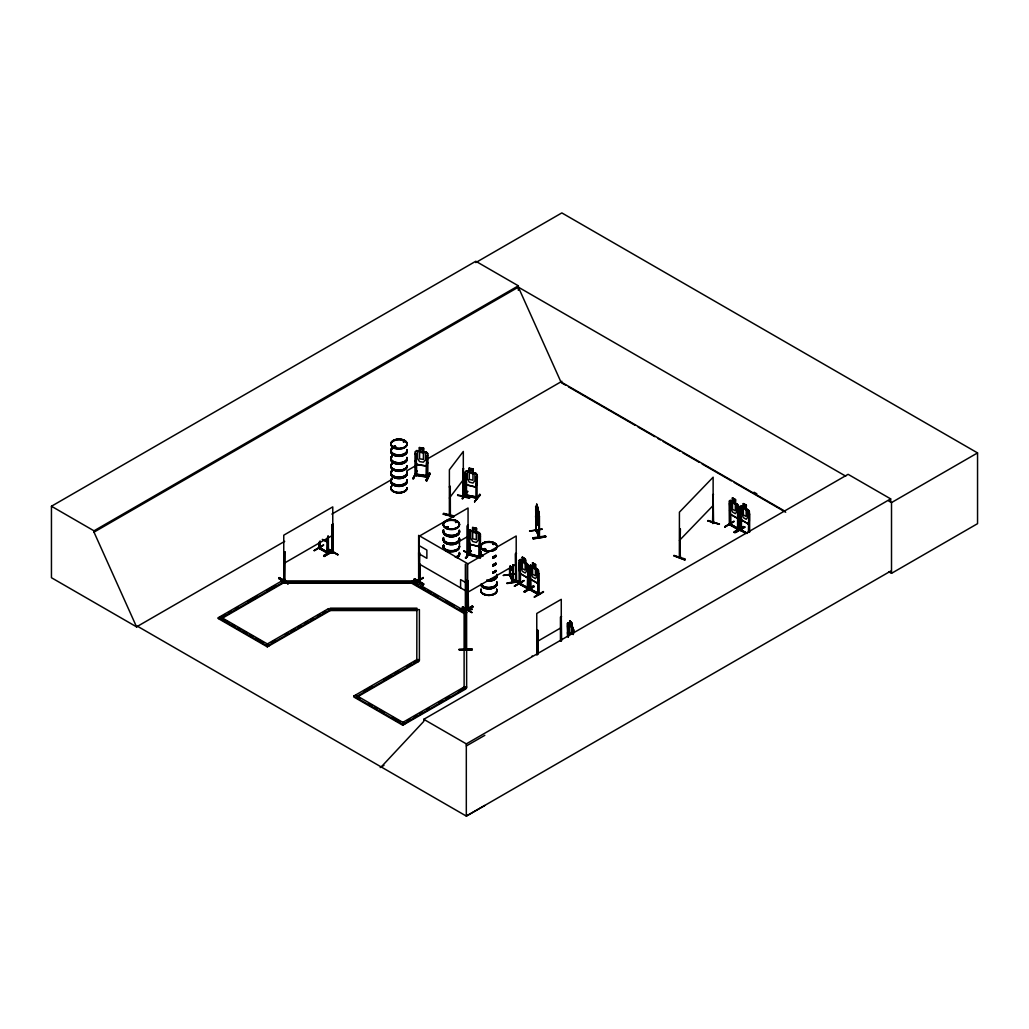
<?xml version="1.0" encoding="UTF-8"?>
<svg xmlns="http://www.w3.org/2000/svg" width="1029" height="1029" viewBox="0 0 1029 1029"><rect width="100%" height="100%" fill="white"/><g stroke="black" fill="none" stroke-linecap="round" stroke-linejoin="round"><path stroke-width="1.5" d="M472.079 609.361L460.529 609.387M418.649 579.854L419.459 580.356M419.806 581.102L418.867 579.584M419.806 580.073C416.462 579.186 421.041 582.002 419.086 581.707M467.655 608.113L466.729 607.586L467.758 608.165L467.423 610.017L467.23 607.406L466.729 608.615L468.118 608.203L468.452 609.464L468.015 580.999M512.828 567.712L512.352 570.478L512.686 567.725M539.029 523.054L538.514 525.716L538.849 522.976M319.723 547.814C321.743 550.541 318.038 545.229 319.968 547.904M327.209 537.948L327.209 553.216L327.531 542.322M328.354 552.38L327.106 552.02L328.135 552.612M520.108 583.366L519.156 582.877L520.43 583.07L520.545 584.228L519.272 584.035L519.233 560.239L520.288 559.493L522.243 560.728M520.43 584.176L520.43 572.085M527.44 587.61L528.713 587.919L527.35 587.842M529.536 588.511L530.642 588.729M537.755 594.35L538.63 594.801L538.81 593.45M538.862 594.453L538.862 573.333L538.026 572.857L537.704 594.376M729.432 523.568L729.484 524.687L738.41 529.858L738.436 506.049M737.6 529.356L737.6 508.094L738.758 508.39L738.848 529.665L729.754 524.417L729.432 503.374L730.59 503.67M741.549 530.54L740.751 530.076C739.156 527.62 743.079 532.7 740.751 529.035M443.293 514.243L453.725 516.867M515.966 573.835L503.271 575.494M529.575 531.015L542.129 529.073M673.815 555.879L684.902 559.956L685.25 559.004L673.828 555.441L684.902 559.93M465.815 609.554C465.532 612.487 465.108 606.467 465.828 609.348M465.893 610.223L465.365 609.554M395.432 446.946L394.647 446.496M395.2 447.268C396.615 445.506 392.255 446.162 393.76 447.448M404.333 441.904C402.802 442.046 404.616 441.158 403.265 441.853M403.625 441.891L403.715 441.287M445.956 527.17L447.383 527.993M446.535 527.787L447.088 526.835M447.319 526.616C444.811 528.186 450.265 527.851 447.319 526.848M456.709 521.922C455.693 522.822 455.796 521.664 456.554 522.102M456.863 522.217L456.349 521.626L456.452 522.32M485.727 549.306L483.926 550.052L483.797 548.817M483.386 549.306L484.556 548.573L485.765 549.242M485.405 549.203L484.942 549.833M485.431 549.074L485.096 549.756M493.238 544.135L494.306 544.302L493.315 543.698M278.692 578.452L287.94 583.726L278.692 578.452L279.193 577.591L288.442 582.864L287.94 583.752M279.129 577.681L288.377 582.954M413.98 579.571L423.228 584.871L413.98 579.571L414.481 578.71L423.729 583.983L423.228 584.845M423.716 583.996L414.468 578.722M462.613 606.711L471.887 612.564L462.574 607.174M532.147 656.373L532.16 655.936M465.378 609.348L465.365 608.602M465.301 609.708L465.365 610.313M465.867 648.592L465.918 647.936L465.365 648.694M449.75 514.397L449.339 515.323L450.368 514.757L450.265 486.434L449.39 486.961L450.265 486.434M449.364 515.22L449.39 469.764L463.32 451.448L463.294 497.727L463.835 495.965L462.793 496.595M450.265 513.703C448.168 514.937 451.59 513.612 449.982 514.281M462.741 496.531L463.745 496.094M463.384 497.599L462.793 496.891M509.934 573.899L509.869 575.803L510.14 574.028M509.496 575.005L512.751 582.221L512.957 564.78M536.533 529.922L535.607 529.24L539.029 537.485L538.643 511.632L538.887 513.715M538.514 525.716L535.916 520.134L535.723 506.577L536.032 531.041L536.443 515.748M539.428 516.121L538.681 515.542L539.428 516.121L539.466 537.421C537.614 536.353 539.916 535.209 538.823 536.328M328.032 539.132L327.003 542.129L328.135 536.096M527.17 577.501L528.173 574.709M527.247 577.655L520.237 573.5L519.233 569.564L520.159 573.565L527.247 577.655L528.276 574.658M537.434 583.121L538.437 580.343M538.54 580.279L537.511 583.289L530.424 579.198L529.498 575.198M737.433 504.313L730.346 500.223L729.394 500.917L730.32 514.243L737.407 518.333L738.436 515.336M737.407 518.333L738.539 515.413L738.539 506.062L737.369 504.274L738.539 506.062M748.173 523.8L749.382 521.034L749.382 511.683L748.315 509.844M749.279 520.957L748.25 523.967L741.343 519.748M478.909 546.476L480.273 543.376M468.709 553.538L470.021 553.834L469.738 555.171L469.906 544.264L468.722 540.418L469.867 544.264L478.999 546.618L480.402 543.428M469.224 467.989L469.301 471.694L467.346 472.375L467.346 478.871L469.301 482.138L472.954 483.051L474.922 480.749L474.922 474.253L472.954 472.607L473.147 468.967L469.173 468.066L469.173 471.552L466.51 470.883L475.63 473.186L476.877 474.742C478.845 476.723 473.906 492.878 477.006 484.08M426.147 465.996L427.562 462.754M313.999 550.579L323.698 545.01L314.45 550.296M323.183 545.28L314.385 550.759M514.667 586.286L523.851 580.973M523.877 580.549L514.243 586.131L523.941 580.536M524.546 591.714L534.115 586.607L523.941 591.726L533.176 585.887L533.627 586.659M724.84 526.526L734.101 521.214L724.905 527.105M724.84 526.925L733.973 521.652M735.246 532.417L744.945 526.835L734.603 532.7L734.101 531.826L743.311 526.526L743.787 527.337M744.816 527.285L735.619 532.585M423.189 577.886L413.632 583.083L423.279 577.449M419.42 447.538L419.562 451.165L417.504 452.001L417.504 458.497L419.562 461.609L423.408 462.201L425.466 459.731L425.466 453.236L423.408 451.757L423.575 448.104L419.42 447.538L419.459 450.946M416.398 454.265L415.266 454.098L416.398 454.265L416.256 475.514M415.304 460.966L416.578 464.619L426.289 466.047L427.652 462.883M412.873 478.626L416.874 470.96L413.517 478.794L412.809 478.691L416.784 471.385M413.426 478.639L416.809 470.96M423.575 448.104L423.536 451.667L426.238 452.001L427.524 453.557M416.423 475.552C412.68 473.61 422.752 474.806 427.691 476.208M426.238 452.001L427.691 453.455L427.588 477.276L426.52 477.134L426.546 455.564M427.678 455.744L426.43 455.821M426.52 477.134L426.572 475.694L415.304 473.983M426.289 477.019L426.546 463.153M426.765 480.826L430.109 473.533L426.765 480.839L426.07 480.144L429.517 472.967M426.739 480.787L426.147 480.209L429.453 472.903L430.122 473.597M426.07 480.736L430.071 473.52M418.533 579.803L419.343 580.266M419.896 580.163L418.649 580.845L418.649 535.363L467.655 563.66L467.655 609.94M318.939 548.341L319.041 542.334M320.276 548.74L320.186 541.113M519.182 583.867L528.276 589.115L528.546 587.816M529.42 588.498L530.462 589.051M529.446 589.488L530.81 589.861L530.694 579.237M538.347 594.749L538.399 593.682C516.648 581.784 547.878 597.849 537.755 593.321M729.342 524.546L729.497 500.853M730.68 523.915L729.664 523.324M730.243 524.108L729.317 523.555L730.358 525.137L730.59 514.281M737.51 528.224C740.224 529.896 736.983 526.539 737.6 529.42M737.484 529.305L737.909 528.031M740.185 530.167L740.919 530.707M679.436 556.535L680.491 556.187L679.809 556.059M713.084 523.362L713.136 477.199L679.423 512.172L679.359 557.731L680.053 556.998M679.423 556.625L680.491 556.123L679.372 556.522M712.904 523.478C714.525 518.989 711.206 524.803 713.599 522.745M713.521 521.87L713.586 522.925C711.09 524.97 714.576 520.442 712.518 522.153M713.547 522.848L713.136 494.396L712.57 523.285M461.982 498.602C472.195 485.495 464.774 493.521 462.638 498.795L467.616 491.798M467.115 491.746L467.783 491.322L462.561 498.628M465.314 557.911C476.98 543.299 468.336 554.837 465.97 558.117L471.269 550.669L465.97 558.117M416.243 471.372L416.874 471.552M332.406 551.981L333.177 551.467L331.84 551.814M284.081 552.56L284.904 552.084L284.081 552.56L284.055 580.922L284.994 580.317L283.76 580.678L283.76 535.183L332.766 506.885L332.766 552.38L331.943 552.856L333.203 552.547L332.766 524.083L331.943 524.558L331.852 552.92L333.177 552.509M468.722 531.08L469.957 530.154L468.722 531.08L468.722 554.94L468.054 525.202L467.23 525.678L467.14 554.026L468.452 553.718L463.68 550.888L473.443 555.866L469.584 554.258M393.644 446.483L394.03 447.564L395.663 447.152M394.107 447.268L393.978 446.367M446.329 526.848C444.579 528.109 448.528 528.893 448.297 527.272M456.657 521.935L455.693 521.844L455.796 522.578M494.306 544.302L493.303 544.392M535.582 506.602C538.514 511.04 536.122 497.83 536.726 507.927L536.173 514.397L537.755 520.597L538.296 512.506L536.688 504.261M465.417 474.047L466.497 474.305M473.147 468.967L472.954 472.607L475.681 473.083L477.057 474.652L477.057 498.435L465.198 495.566M465.262 481.148L466.471 484.916L475.72 487.129M475.874 497.148L475.925 498.242L476.028 476.684M477.109 476.941L475.848 476.916M466.626 470.935L465.391 471.899L465.34 495.566L465.365 494.177M466.15 494.782L466.15 495.811L466.176 494.743L465.121 494.434M477.237 497.174L466.446 495.065L477.044 497.033L477.237 498.203L465.365 495.206M479.746 494.293L474.575 501.766L480.376 495.013L479.797 494.357M474.575 501.766L479.797 494.743L474.678 501.702M462.793 497.624L463.32 468.632L463.835 496.994M463.732 468.735L462.857 469.263M443.293 514.268L443.576 513.304L454.021 515.902M457.609 495.425L469.584 498.242M449.853 486.331L449.75 515.426L449.905 513.522L449.917 514.268M462.78 497.457L463.294 496.698M449.39 498.062L463.32 479.733M468.838 533.382L469.906 533.652M472.555 530.913L472.607 527.362L476.504 528.366L476.453 531.916L479.025 532.495L480.402 534.077L480.453 557.602L468.709 554.567M476.376 528.443L472.684 527.581L472.684 531.067L470.742 531.723L470.742 538.218L472.684 541.511L476.311 542.45L478.266 540.161L478.266 533.665L476.311 532.006L476.504 528.366M469.867 544.264L478.999 546.618M478.961 532.572L480.402 534.077M479.385 543.685L479.27 557.667L479.385 536.096M480.453 536.379L479.192 536.341M469.726 555.12L469.726 533.897M479.192 556.535L480.453 556.573M479.077 556.792L480.35 556.496M381.206 766.952L423.768 721.38L423.768 719.31L848.102 474.318L890.664 498.885L890.664 502.101M423.601 584.575L414.365 579.301M679.989 528.765L679.835 557.847L679.822 529.485M713.521 494.525L712.57 494.988M719.412 524.083L708.042 520.494M679.372 557.551L680.491 557.152L679.822 557.782L680.388 528.893M679.423 540.457L713.136 505.496M283.76 579.533C286.731 578.748 282.576 579.957 283.644 580.652M284.904 580.407L284.904 552.084M331.84 552.843L332.856 552.316M333.087 552.599L332.689 551.3L332.457 553.036M419.806 552.843L419.266 582.028L420.269 581.539L418.867 580.613M419.369 580.935L420.192 580.497M420.192 581.526L420.192 564.419M467.23 552.946L467.449 554.207M467.912 552.483L467.127 552.92L468.375 552.676M467.127 553.962L467.861 553.486M467.089 609.76L467.192 564.291L516.198 535.993L516.198 581.488L515.375 581.964L516.301 581.424M515.272 580.922L516.622 580.575L516.609 581.719L516.198 553.19L515.375 553.666L515.786 582.195L516.635 580.626L515.426 580.845M516.481 581.745C514.937 582.864 516.854 581.295 516.198 580.446M463.204 496.994L463.14 495.939M449.853 514.629L449.673 513.638M536.443 529.871L536.533 530.951L536.302 530.308M538.656 535.762L536.469 530.244M539.466 537.318L536.096 530.179M509.869 574.774L509.535 574.041M509.496 575.16L510.307 575.005L512.493 580.703M513.265 581.076L509.869 575.07M510.14 575.057L513.265 582.105L513.355 580.973M467.616 553.126L468.054 552.457M395.548 447.448L395.419 446.329M455.911 521.69L455.538 522.423M493.534 543.608L493.264 544.547M485.444 549.936L484.749 548.65M466.561 470.806L465.262 471.822L465.314 495.605M519.336 560.342L520.34 559.635M532.507 566.362L530.552 565.114L529.498 565.86L529.536 589.656L538.54 594.749L538.54 571.005L535.62 568.034L535.62 564.561L532.507 562.876L535.62 564.561M332.406 553.01L332.264 524.751L333.087 524.263M328.907 549.486L338.155 554.747L328.457 549.203M331.943 551.711L333.177 551.467M467.693 553.1L467.526 554.219L467.552 525.858L468.375 525.382M414.147 583.379L423.279 578.028M468.054 553.486L467.23 553.975L468.375 553.679L468.324 552.727M467.603 609.155L466.819 608.666L467.14 580.189L467.976 580.665L468.015 609.297M467.976 580.665L466.819 580.369M468.336 581.179L467.192 581.488M515.606 582.208L515.696 553.846L516.519 553.37M462.124 607.586L462.638 606.698M512.339 578.581L521.587 583.855L512.957 579.52M463.86 612.075L463.346 611.187L472.53 605.888L463.436 611.728L472.993 606.711L463.822 611.972M463.346 611.779L472.993 606.737M463.474 611.779L472.954 606.634M537.588 630.198L536.765 630.674L537.91 630.378L537.588 654.251M560.445 641.067L560.445 617.014L561.268 616.525L561.59 640.771M560.766 641.247L560.766 617.194L561.59 616.705M136.613 626.893L51.45 577.719L51.45 506.242L475.797 261.25L518.346 285.818L518.346 290.332M475.797 262.575L561.834 212.913L977.55 452.914L977.55 523.658L891.513 573.333L888.722 571.725M51.45 506.242L93.999 530.823L518.346 285.818M484.826 805.475L466.317 816.087L137.552 626.288L136.561 626.854L93.999 532.147L518.346 287.155L845.722 476.157M136.561 626.854L284.686 541.344M331.878 514.088L391.56 479.63M406.828 470.819L417.928 464.413M427.652 458.793L561.898 381.296M283.76 563.48L332.766 535.183M328.032 552.56C329.177 554.734 326.707 550.528 327.672 552.959M323.698 555.621L332.933 550.361L323.723 555.634L324.212 556.496L333.396 551.171L323.698 556.2M332.946 550.785L323.775 556.162L333.357 551.094M267.218 644.9L267.218 644.013L328.483 608.641L330.27 610.557L330.283 608.178L416.912 608.178L416.912 610.531L330.283 610.531L267.321 646.868L218.315 618.57L218.315 617.683L281.11 581.334L282.898 582.363L412.848 582.363L412.848 580.909L282.898 580.909L282.898 583.25L221.634 618.622M225.415 614.377L219.846 617.593L219.846 616.705L221.634 617.734L282.898 582.363M228.206 612.769L230.985 611.162M235.165 608.744L237.943 607.136M247.693 601.515L257.443 595.881M267.18 590.26L275.54 585.437M218.315 618.57L220.103 616.654L269.109 644.951L269.006 645.929M271.399 642.482L275.566 640.077M285.316 634.443L288.107 632.835M290.885 631.227L295.066 628.822M297.844 627.214L300.635 625.606M304.816 623.188L307.594 621.58M310.385 619.972L313.163 618.365M317.344 615.959L320.122 614.352M322.913 612.744L325.691 611.136M218.315 617.683L267.321 645.98L330.27 609.67L419.395 609.618L419.395 660.528L416.874 660.528M459.886 541.01L468.054 536.302M464.825 613.901L411.124 582.903L411.124 582.015L412.912 580.986L466.613 611.985L466.639 687.886L464.118 687.886L458.548 691.102M525.356 558.927C516.699 554.58 528.957 558.773 525.356 562.413L528.379 565.384L528.379 574.735M520.288 559.493L527.272 563.635L528.173 565.435M467.192 592.588L516.198 564.291M520.108 563.185L519.272 562.696L520.108 563.185L520.198 584.459L519.786 582.71M528.276 565.435L528.276 589.115L527.954 588.459M530.552 565.114L537.537 569.256M527.761 576.33L527.491 588.717L527.761 567.236L528.597 567.712L528.687 588.987L519.272 583.919M528.597 567.712L527.44 567.416M530.372 568.805L529.536 568.33L530.372 568.805L530.462 590.08L530.231 588.974M537.575 569.166L538.643 571.005M466.613 612.872L466.613 611.985L464.825 613.014L411.124 582.015M538.862 573.333L537.704 573.037M530.424 579.198L537.537 583.07M528.366 588.138L520.198 583.713L528.687 587.958M524.018 591.688L533.202 586.376M524.43 591.958L534.205 586.157L525.009 592.048M530.372 590.029L530.051 588.331M402.853 723.246L402.853 722.371L464.118 686.999L465.905 688.028L465.905 688.915L402.776 725.252L353.757 696.955L353.757 696.08L416.809 659.653L418.597 660.682L418.597 661.57L357.346 696.929L357.346 696.054L418.597 660.682M363.906 691.076L372.266 686.253M383.405 679.822L391.753 674.998M394.544 673.39L398.712 670.985M407.072 666.162L411.253 663.744M414.031 662.136L416.809 660.528L416.874 609.618M534.257 596.807L543.453 591.546M534.334 597.36L543.518 592.048M732.507 501.355L732.507 497.869L735.516 499.605L735.426 503.155M732.507 497.869L732.507 501.586L731.002 501.869L731.002 508.377L732.507 512.03L735.323 513.651L736.828 511.735L736.828 505.239L735.323 503.207L735.516 499.605M738.758 508.39L737.6 508.094M730.32 514.243L737.497 518.282M746.372 505.239L746.166 508.84L747.671 510.86L747.671 517.368L746.166 519.285L743.35 517.651L741.845 513.998L741.845 507.503L743.35 507.207L743.35 503.503L746.372 505.239L743.35 503.734M740.597 508.828L741.202 530.758M746.372 508.725L748.276 509.934M740.443 506.59L740.237 515.876L741.163 519.877L748.353 523.902M749.382 511.683L748.173 509.998L741.24 505.998M748.456 531.916L748.765 513.535L749.601 514.011L749.601 532.212M749.601 514.011L748.456 513.715M741.163 519.877L740.34 515.812M536.765 641.774L561.268 627.626M407.034 720.84L409.812 719.232M413.992 716.814L416.771 715.206M419.562 713.599L422.34 711.991M426.52 709.586L429.312 707.978M439.049 702.357L441.84 700.749M446.007 698.331L448.798 696.723M743.35 526.604L734.23 532.417M353.757 696.08L402.776 724.377L404.551 723.336L404.641 724.287M465.905 688.028L404.641 723.4L355.558 695.012M380.216 767.531L383.984 765.357M423.768 719.31L466.317 743.877L890.664 498.885M888.734 500.994L891.513 502.589L977.55 452.914M890.664 571.095L466.317 816.087L466.317 743.877M466.317 745.948L484.826 735.323M465.828 609.271L465.815 608.525M284.583 551.891L284.223 580.832M446.457 527.465L447.705 527.465M493.444 543.621L493.38 544.328M484.119 548.637L484.17 549.833M484.942 549.46L484.119 549.525M427.511 477.237L415.382 475.372M419.729 581.334L419.806 564.072M419.51 581.938L419.047 553.486M707.759 520.725L719.142 524.34M571.815 622.777C566.259 617.889 574.465 623.523 571.751 626.301L573.166 627.729L568.137 622.867L567.506 623.394L568.265 636.629M573.758 632.732L573.076 627.677M567.429 632.616L568.085 636.732M465.417 494.229L466.613 494.486M477.057 497.406L476.941 498.473M468.89 553.512L480.273 556.869M469.661 554.104L468.529 553.769M468.851 531.157L468.838 554.605L469.816 554.811M469.841 554.116L468.645 553.808M480.389 556.843L480.569 557.628M395.239 447.396L394.068 447.396M483.926 548.791L485.431 549.306M484.993 549.756L484.119 549.756M537.781 506.628L538.643 511.632M535.582 515.941L535.916 520.134L538.656 525.703M529.601 531.183L542.154 529.24M532.971 537.833L545.537 535.955L545.704 536.881L533.151 538.823L532.996 537.935M533.151 538.759L545.704 536.868M519.375 580.755L506.808 583.186L519.542 581.617M519.542 581.642L506.988 583.559M328.521 549.627L337.705 554.863M463.809 550.747L473.018 556.02M521.163 584.009L513.214 579.456M394.879 447.075L393.888 446.843M730.204 524.057L730.358 525.137M319.505 547.209L319.543 548.213L319.363 542.154M319.505 548.238L328.47 553.422L328.354 536.726M319.8 548.881L319.865 541.293M738.372 529.794L738.526 528.816M519.594 583.739L519.594 562.516M529.858 588.331L530.694 588.704M465.815 581.334L465.828 610.39L465.957 609.708M460.529 609.155L472.079 609.078L460.658 609.567M465.803 620.667L465.815 649.723L465.854 648.99M459.088 649.209L472.092 649.132L459.088 649.749L472.092 650.096L472.092 649.106M459.088 649.775L472.092 649.608M282.898 581.797L412.848 581.797M412.848 583.25L282.898 583.25L281.11 581.334M466.639 611.972L464.118 611.972L464.118 687.886M416.874 659.64L419.395 659.64M464.118 686.999L466.639 686.999M394.647 446.136L395.548 446.419M447.088 526.655L447.975 526.938M484.556 549.988L483.424 549.486M539.183 536.701L539.119 515.465M419.562 447.679L423.408 448.271M419.6 451.088L416.655 450.509L415.304 451.628L415.369 475.411M416.681 450.715L426.147 452.181M426.186 465.905L416.719 464.452L415.472 460.889M332.161 552.071L332.161 553.1M447.293 526.681L448.181 527.092M447.474 527.08L446.316 527.105M475.63 486.987L466.626 484.749L465.442 481.096M457.609 494.833L469.584 497.804M454.072 516.507L443.499 513.908L453.943 516.507M469.906 530.231L472.748 530.99M469.957 530.359L478.909 532.675M470.613 551.094L471.269 551.261M470.034 554.168L480.119 556.805M468.748 554.901L480.273 557.834L480.273 534.09M509.972 575.005L509.972 565.911M416.398 474.15L416.231 475.552M719.438 524.095L707.695 520.88M528.25 589.18L527.954 587.418M519.786 583.739L519.504 582.646M419.485 553.036L418.649 552.56L418.944 581.848L419.047 536.302L468.054 508.004L468.054 531.607M467.14 608.486L467.976 608.962M462.51 607.29L471.887 612.564M279.078 578.182L288.442 583.456M754.038 492.222L756.829 493.83M785.063 511.284L560.895 381.862L518.346 287.155M561.512 382.814L565.693 385.219M568.471 386.827L635.305 425.414M638.096 427.022L654.804 436.669M657.582 438.277L660.374 439.885M663.152 441.492L679.86 451.139M682.651 452.747L699.36 462.394M702.138 464.002L731.387 480.877M734.166 482.485L785.693 512.236M732.404 497.933L735.426 499.67M747.478 533.279L741.202 530.025L747.17 533.459M746.295 533.331L740.597 530.038L740.507 528.957M745.974 533.511L740.327 530.308M418.7 545.357L426.868 550.078L426.868 558.323L418.7 553.615M418.649 563.66L467.655 591.958M415.665 583.456L418.417 585.051M421.183 586.633L425.311 589.025M428.064 590.607L430.817 592.202M433.569 593.797L437.698 596.177M445.956 600.949L454.226 605.721M322.874 539.518L327.029 541.91L322.283 539.402M333.396 551.171L332.881 550.309M416.809 660.528L418.597 661.57M267.218 644.013L269.006 645.042M221.467 618.326L229.634 623.034M232.361 624.616L235.075 626.185M237.802 627.754L240.529 629.324M243.243 630.893L247.333 633.259M250.06 634.829L252.774 636.398M255.501 637.967L263.668 642.688M356.909 696.71L359.635 698.292M369.167 703.785L371.881 705.367M374.607 706.936L377.334 708.505M380.048 710.074L384.139 712.441M392.306 717.149L400.474 721.869M536.173 530.179L536.135 516.609M485.225 549.216L483.707 549.203M484.003 549.756L483.669 549.074M530.642 589.758L530.784 588.871M319.08 548.483L328.032 553.589L328.032 536.032M573.68 631.407L574.272 631.986L573.294 631.536L573.294 634.559M567.519 625.761L568.098 636.951M538.913 537.46L538.849 513.69M512.661 582.118L512.519 566.362M730.706 524.906L730.268 503.863M536.906 505.432L537.562 508.017L536.906 506.59M535.929 506.114L538.617 511.722M535.697 509.098L536.032 531.041M515.825 573.552L503.413 575.34M510.551 566.182L512.455 570.285M510.423 566.207L512.481 570.452M427.807 476.993L415.382 475.064L415.472 451.615M569.629 634.803L568.574 630.944L568.574 624.449L569.629 624.359L569.68 620.641M729.587 510.23L730.5 514.114M530.604 579.07L529.691 565.911M513.291 582.015L513.265 565.423M465.301 648.54L465.88 647.884L465.365 649.723L465.365 564.136M891.513 502.589L891.513 573.333M749.279 511.683L749.279 532.392M748.765 513.535L748.765 531.723M743.452 503.67L743.452 507.156L741.292 505.792L740.237 506.538L740.288 530.334M741.433 518.397L741.433 530.527M737.922 518.526L737.922 529.138M573.873 629.594L573.822 632.784M572.69 633.774L571.622 622.867M569.757 620.834L569.757 624.32L568.227 622.674L567.429 623.278L567.519 636.372M568.497 632.282L568.497 636.822M567.905 631.69L567.905 636.231M561.268 640.578L561.268 599.328L536.765 613.477L536.765 654.727M539.518 536.212L539.518 537.254M538.026 581.951L538.026 594.08L529.858 589.36L529.858 568.137M537.91 630.378L537.91 654.431M537.087 630.854L537.087 654.92M535.427 564.677L535.427 568.162L536.932 570.182L536.932 576.69L535.427 578.594L532.61 576.973L531.105 573.32L531.105 566.825L532.61 566.529L532.61 562.824M532.713 562.992L532.713 566.477M527.671 587.366L527.671 588.395M525.266 558.991L525.163 562.529L526.668 564.561L526.668 571.056L525.163 572.973L522.346 571.352L520.841 567.699L520.841 561.191L522.346 560.908L522.346 557.191M522.449 557.371L522.449 560.844M519.426 560.278L519.426 569.551M512.866 564.689L512.866 582.247M510.268 566.567L510.307 575.738M509.831 568.149L509.869 575.803M509.535 569.011L509.677 575.674M479.553 556.252L479.527 557.319M472.092 609.528L459.088 609.58M466.973 591.546L466.973 583.289L460.593 579.61L460.593 587.868M466.497 481.894L466.33 495.837L466.317 474.549M459.487 539.968A8.103 4.682 0 0 1 450.329 544.611A8.091 4.669 0 0 1 443.563 538.759A8.103 4.682 0 0 0 450.329 544.611A8.091 4.669 0 0 0 459.474 539.968L459.474 546.065A8.078 4.656 0 0 1 450.329 550.682A8.078 4.656 0 0 1 443.589 544.856M427.562 453.48L427.395 477.276M416.513 463.114L416.526 475.514M402.776 724.377L402.776 725.252M328.483 608.641L328.483 609.528M267.321 645.98L267.321 646.868M93.999 530.823L93.999 532.147M406.892 457.764A8.219 4.746 0 0 1 397.876 463.706A8.219 4.746 0 0 1 391.83 456.619M407.072 465.713A8.116 4.695 0 0 1 396.847 470.253A8.116 4.695 0 0 1 391.92 463.372M407.034 465.545A8.091 4.669 0 0 1 397.889 470.176A8.091 4.669 0 0 1 391.136 464.336M406.892 449.956A8.219 4.746 0 0 1 397.876 455.898A8.219 4.746 0 0 1 391.83 448.811M406.892 457.365A8.219 4.746 0 0 1 397.876 463.294A8.219 4.746 0 0 1 391.83 456.22M406.892 449.557A8.219 4.746 0 0 1 397.876 455.487A8.219 4.746 0 0 1 391.83 448.412M391.933 455.796A8.103 4.682 0 0 0 396.847 462.664A8.103 4.682 0 0 0 407.06 458.137A8.091 4.669 0 0 1 397.889 462.767A8.091 4.669 0 0 1 391.136 456.927M391.933 448.001A8.103 4.682 0 0 0 396.847 454.857A8.103 4.682 0 0 0 407.06 450.329A8.091 4.669 0 0 1 397.889 454.959A8.091 4.669 0 0 1 391.136 449.12M391.933 449.3A8.103 4.682 0 0 0 396.847 456.169A8.103 4.682 0 0 0 407.06 451.641A8.091 4.669 0 0 1 397.889 456.271A8.091 4.669 0 0 1 391.136 450.432M391.933 457.108A8.103 4.682 0 0 0 396.847 463.976A8.103 4.682 0 0 0 407.06 459.448A8.091 4.669 0 0 1 397.889 464.079A8.091 4.669 0 0 1 391.136 458.239M406.892 480.028A8.219 4.746 0 0 1 397.876 485.958A8.219 4.746 0 0 1 391.83 478.884M407.021 466.716A8.078 4.656 0 0 1 397.889 471.346A8.078 4.656 0 0 1 391.149 465.52M407.072 487.978A8.116 4.695 0 0 1 396.847 492.505A8.116 4.695 0 0 1 391.92 485.624M407.034 487.797A8.091 4.669 0 0 1 397.889 492.428A8.091 4.669 0 0 1 391.136 486.588M407.072 466.291A8.116 4.695 0 0 1 396.847 470.819A8.116 4.695 0 0 1 391.92 463.95M406.892 472.221A8.219 4.746 0 0 1 397.876 478.151A8.219 4.746 0 0 1 391.83 471.076M406.892 479.617A8.219 4.746 0 0 1 397.876 485.559A8.219 4.746 0 0 1 391.83 478.472M406.892 471.809A8.219 4.746 0 0 1 397.876 477.752A8.219 4.746 0 0 1 391.83 470.665M391.933 478.061A8.103 4.682 0 0 0 396.847 484.916A8.103 4.682 0 0 0 407.06 480.402A8.091 4.669 0 0 1 397.889 485.032A8.091 4.669 0 0 1 391.136 479.192M391.933 470.253A8.103 4.682 0 0 0 396.847 477.109A8.103 4.682 0 0 0 407.06 472.594A8.091 4.669 0 0 1 397.889 477.224A8.091 4.669 0 0 1 391.136 471.385M391.933 471.552A8.103 4.682 0 0 0 396.847 478.421A8.103 4.682 0 0 0 407.06 473.893A8.091 4.669 0 0 1 397.889 478.524A8.091 4.669 0 0 1 391.136 472.684M391.92 485.907A8.116 4.695 0 0 0 396.847 492.775A8.116 4.695 0 0 0 407.072 488.248A8.091 4.669 0 0 1 397.889 492.891A8.091 4.669 0 0 1 391.136 487.051M391.933 479.36A8.103 4.682 0 0 0 396.847 486.228A8.103 4.682 0 0 0 407.06 481.701A8.091 4.669 0 0 1 397.889 486.331A8.091 4.669 0 0 1 391.136 480.492M490.936 550.785A8.078 4.656 0 0 1 480.903 545.473A8.078 4.656 0 0 1 493.483 542.463A8.078 4.656 0 0 1 492.891 550.322M488.852 551.621A8.078 4.656 0 0 1 481.263 545.37A8.078 4.656 0 0 1 494.036 543.389A8.078 4.656 0 0 1 492.891 550.991M488.852 551.222A8.116 4.695 0 0 1 481.495 544.547A8.116 4.695 0 0 1 495.065 543.518A8.116 4.695 0 0 1 490.949 551.055M495.965 556.059A8.219 4.746 0 0 1 492.955 557.795M481.726 556.059A8.219 4.746 0 0 1 480.916 552.457M495.965 555.647A8.219 4.746 0 0 1 492.955 557.384M481.726 555.647A8.219 4.746 0 0 1 480.916 552.058M495.849 570.375A8.091 4.669 0 0 1 492.891 572.085M495.965 563.866A8.219 4.746 0 0 1 492.955 565.603M495.965 563.455A8.219 4.746 0 0 1 492.955 565.191M495.888 570.555A8.116 4.695 0 0 1 492.904 572.265M496.634 589.09A8.052 4.656 0 0 1 488.852 594.942A8.052 4.656 0 0 1 481.07 589.09M496.788 582.517A8.219 4.746 0 0 1 490.974 588.331A8.219 4.746 0 0 1 480.916 584.974M496.788 582.118A8.219 4.746 0 0 1 490.974 587.919A8.219 4.746 0 0 1 480.916 584.575M496.788 574.311A8.219 4.746 0 0 1 486.717 580.112M496.788 574.709A8.219 4.746 0 0 1 486.717 580.523M495.849 571.532A8.091 4.669 0 0 1 492.891 573.243M495.888 571.159A8.116 4.695 0 0 1 492.904 572.87M496.698 589.27A8.116 4.695 0 0 1 488.852 595.161A8.116 4.695 0 0 1 481.006 589.27M459.32 538.296A8.219 4.746 0 0 1 451.384 544.264A8.219 4.746 0 0 1 443.448 538.296M459.32 537.884A8.219 4.746 0 0 1 451.384 543.865A8.219 4.746 0 0 1 443.448 537.884M459.32 530.488A8.219 4.746 0 0 1 451.384 536.456A8.219 4.746 0 0 1 443.448 530.488M459.32 530.076A8.219 4.746 0 0 1 451.384 536.058A8.219 4.746 0 0 1 443.448 530.076M459.5 546.258A8.116 4.695 0 0 1 450.316 550.901A8.116 4.695 0 0 1 443.538 545.036M459.474 547.235A8.091 4.669 0 0 1 450.329 551.866A8.091 4.669 0 0 1 443.563 546.026M459.5 546.836A8.116 4.695 0 0 1 450.316 551.493A8.116 4.695 0 0 1 443.538 545.627M459.32 552.74A8.219 4.746 0 0 1 457.198 557.319M459.32 552.341A8.219 4.746 0 0 1 457.198 556.921M320.276 548.007L327.428 552.136L320.276 548.007M730.68 524.211L737.832 528.34L730.68 524.211M743.35 526.989L734.166 532.302L743.362 527.054M545.55 536.392L532.996 538.399L545.55 536.392M422.713 448.747L420.244 448.361L420.244 449.532L422.713 449.905L422.713 448.747M423.408 452.914L419.562 452.323L419.562 458.818L423.408 459.41L423.408 452.914M472.311 469.546L469.957 468.954L469.957 470.124L472.311 470.703L472.311 469.546M472.954 473.764L469.301 472.851L469.301 479.36L472.954 480.26L472.954 473.764M475.668 528.932L473.327 528.327L473.327 529.485L475.668 530.089L475.668 528.932M476.311 533.163L472.684 532.225L472.684 538.72L476.311 539.659L476.311 533.163M745.665 505.651L743.851 504.596L743.851 505.766L745.665 506.808L745.665 505.651M734.822 500.017L733.008 498.975L733.008 500.133L734.822 501.174L734.822 500.017M746.166 509.998L743.35 508.377L743.35 514.873L746.166 516.494L746.166 509.998M735.323 504.364L732.507 502.744L732.507 509.239L735.323 510.873L735.323 504.364M534.926 564.96L533.112 563.918L533.112 565.075L534.926 566.13L534.926 564.96M524.661 559.339L522.848 558.297L522.848 559.454L524.661 560.496L524.661 559.339M535.427 569.32L532.61 567.686L532.61 574.195L535.427 575.816L535.427 569.32M525.163 563.686L522.346 562.066L522.346 568.561L525.163 570.195L525.163 563.686M571.262 623.085L569.989 621.812L571.262 624.243L571.262 623.085M571.622 627.51L569.629 625.516L569.629 632.012L571.622 634.005L571.622 627.51M537.755 511.31L536.726 509.098L536.726 515.593L537.755 517.806L537.755 511.31M394.904 447.821A8.091 4.669 0 0 0 407.034 443.782A8.091 4.669 0 0 0 394.904 439.73A8.091 4.669 0 0 0 394.904 447.821M394.917 448.503A8.078 4.656 0 0 0 407.021 444.464A8.078 4.656 0 0 0 394.917 440.438A8.078 4.656 0 0 0 394.917 448.503M393.207 447.383A8.116 4.695 0 0 0 406.789 445.274A8.116 4.695 0 0 0 396.847 439.537A8.116 4.695 0 0 0 393.207 447.383M393.207 447.126A8.116 4.695 0 0 0 406.789 445.017A8.116 4.695 0 0 0 396.847 439.28A8.116 4.695 0 0 0 393.207 447.126M396.847 470.523A8.116 4.695 0 0 0 407.072 465.996A8.091 4.669 0 0 1 397.889 470.639A8.091 4.669 0 0 1 391.136 464.825A8.091 4.669 0 0 0 397.889 470.639A8.091 4.669 0 0 0 407.034 466.034A8.116 4.695 0 0 1 396.847 470.587A8.116 4.695 0 0 1 391.92 463.719A8.116 4.695 0 0 0 396.847 470.523M484.8 550.322A8.103 4.682 0 0 0 496.956 546.27A8.103 4.682 0 0 0 484.8 542.219A8.103 4.682 0 0 0 484.8 550.322M492.891 558.181A8.091 4.669 0 0 0 495.849 556.47A8.103 4.682 0 0 1 492.904 558.194M481.032 552.92A8.091 4.669 0 0 0 481.842 556.47A8.103 4.682 0 0 1 481.019 552.92M492.904 556.882A8.103 4.682 0 0 0 495.875 555.171A8.091 4.669 0 0 1 492.891 556.869M481.019 551.621A8.103 4.682 0 0 0 483.115 556.136A8.091 4.669 0 0 1 481.032 551.621M492.904 564.689A8.103 4.682 0 0 0 495.875 562.979A8.091 4.669 0 0 1 492.891 564.677M492.891 565.989A8.091 4.669 0 0 0 495.849 564.278A8.103 4.682 0 0 1 492.904 566.001M492.904 572.548A8.116 4.695 0 0 0 495.888 570.825A8.091 4.669 0 0 1 492.891 572.51M488.852 595.431A8.103 4.682 0 0 0 496.685 589.54A8.078 4.656 0 0 1 488.852 595.392A8.103 4.682 0 0 1 481.019 589.54A8.078 4.656 0 0 0 488.852 595.392M490.949 588.704A8.091 4.669 0 0 0 496.66 582.993A8.103 4.682 0 0 1 490.949 588.717A8.103 4.682 0 0 1 481.019 585.411A8.091 4.669 0 0 0 490.949 588.704M490.949 587.405A8.091 4.669 0 0 0 496.66 581.681A8.103 4.682 0 0 1 490.949 587.405A8.103 4.682 0 0 1 481.019 584.099A8.091 4.669 0 0 0 490.949 587.405M486.756 580.909A8.103 4.682 0 0 0 496.685 575.172A8.091 4.669 0 0 1 486.756 580.896M488.852 579.751A8.091 4.669 0 0 0 496.943 575.082A8.103 4.682 0 0 1 488.852 579.764M447.345 528.353A8.078 4.656 0 0 0 459.448 524.314A8.116 4.695 0 0 0 447.319 520.275A8.116 4.695 0 0 0 447.319 528.391A8.116 4.695 0 0 0 459.5 524.327A8.078 4.656 0 0 0 447.345 520.275A8.078 4.656 0 0 0 447.345 528.353M447.345 529.022A8.078 4.656 0 0 0 459.448 524.996A8.078 4.656 0 0 0 447.345 520.957A8.078 4.656 0 0 0 447.345 529.022M447.319 528.649A8.116 4.695 0 0 0 459.5 524.584A8.116 4.695 0 0 0 447.319 520.533A8.116 4.695 0 0 0 447.319 528.649M450.329 536.791A8.091 4.669 0 0 0 459.474 532.16A8.103 4.682 0 0 1 450.329 536.804A8.103 4.682 0 0 1 443.55 530.951A8.091 4.669 0 0 0 450.329 536.791M450.329 535.492A8.103 4.682 0 0 0 459.487 530.861A8.091 4.669 0 0 1 450.329 535.492A8.103 4.682 0 0 1 443.55 529.652A8.091 4.669 0 0 0 450.329 535.492M450.329 543.299A8.091 4.669 0 0 0 459.474 538.669A8.103 4.682 0 0 1 450.329 543.299A8.103 4.682 0 0 1 443.55 537.447A8.091 4.669 0 0 0 450.329 543.299M450.316 551.158A8.116 4.695 0 0 0 459.5 546.515A8.103 4.682 0 0 1 450.329 551.197A8.103 4.682 0 0 1 443.55 545.344A8.078 4.656 0 0 0 450.329 551.132A8.078 4.656 0 0 0 459.448 546.566A8.078 4.656 0 0 1 450.329 551.132A8.078 4.656 0 0 1 443.589 545.357A8.116 4.695 0 0 0 450.316 551.158M455.435 557.165A8.103 4.682 0 0 0 459.487 553.113A8.091 4.669 0 0 1 455.423 557.152M457.108 557.718A8.091 4.669 0 0 0 459.474 554.425A8.103 4.682 0 0 1 457.108 557.731"/></g></svg>
